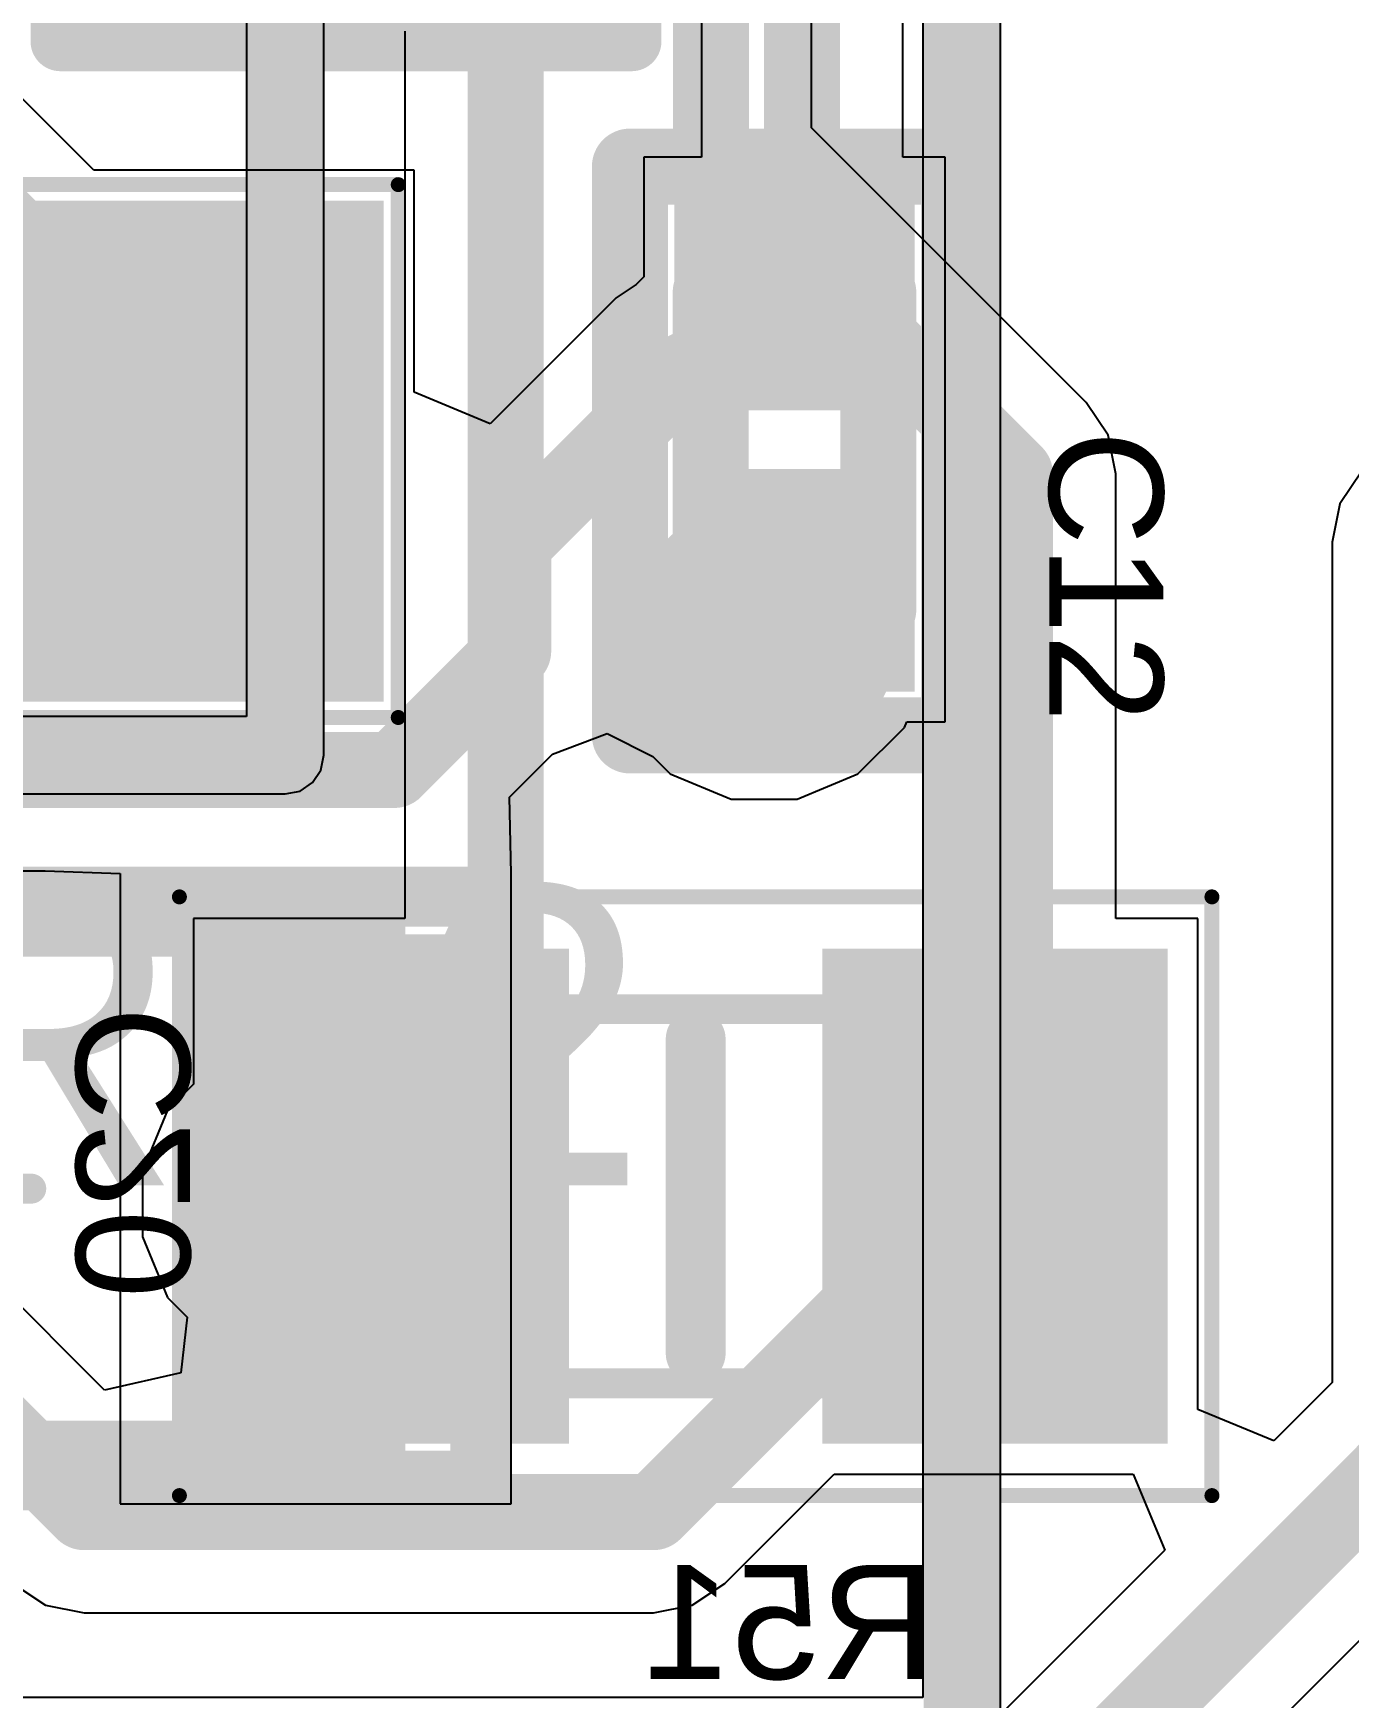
# Model space of a CAD drawing. Header units: inches. Extents: x 2.95 to 6.74, y 1.23 to 4.83.
# Drawn here: x 5.3999 to 5.5729, y 3.699 to 3.9179 of the extents above; entities that cross this region are included whole.
import ezdxf

# ---------------------------------------------------------------- set-up
doc = ezdxf.new("R2010")
doc.units = ezdxf.units.IN
doc.header["$MEASUREMENT"] = 0
for name, color, linetype in [('Bottom 3D Body', 56, 'Continuous'), ('Bottom Layer', 5, 'Continuous'), ('Bottom Overlay', 54, 'Continuous'), ('Bottom Paste', 16, 'Continuous'), ('Bottom Solder', 6, 'Continuous'), ('GND', 76, 'Continuous'), ('Mechanical 10', 56, 'Continuous'), ('Mechanical 12', 56, 'Continuous'), ('Mechanical 15', 56, 'Continuous'), ('PWR', 16, 'Continuous'), ('Top 3D Body', 56, 'Continuous'), ('Top Assembly', 56, 'Continuous'), ('Top Component Center', 56, 'Continuous'), ('Top Courtyard', 56, 'Continuous'), ('Top Layer', 1, 'Continuous'), ('Top Overlay', 2, 'Continuous'), ('Top Paste', 8, 'Continuous'), ('Top Solder', 216, 'Continuous'), ('Via Holes', 16, 'Continuous')]:
    doc.layers.add(name, color=color, linetype=linetype)
doc.styles.add('Arial', font='', dxfattribs={"height": 0.2})
doc.styles.get('Arial').set_extended_font_data('Arial')

# ---------------------------------------------------------------- blocks, each defined once
blk = doc.blocks.new('RESC2012X50N_B_53')
at = {"layer": 'Bottom Layer'}
for points in [[(-0.02066929999999999, 0.02854329999999999), (-0.02066930000000001, -0.02854330000000001), (-0.0580709, -0.02854329999999999), (-0.0580709, 0.02854330000000001)], [(0.0580709, 0.02854329999999999), (0.0580709, -0.02854330000000001), (0.02066929999999999, -0.02854329999999999), (0.02066930000000001, 0.02854330000000001)]]:
    blk.add_hatch(color=5, dxfattribs=at).paths.add_polyline_path(points)
at = {"layer": 'Bottom Paste'}
for points in [[(-0.02066929999999999, 0.02854329999999999), (-0.02066930000000001, -0.02854330000000001), (-0.0580709, -0.02854329999999999), (-0.0580709, 0.02854330000000001)], [(0.0580709, 0.02854329999999999), (0.0580709, -0.02854330000000001), (0.02066929999999999, -0.02854329999999999), (0.02066930000000001, 0.02854330000000001)]]:
    blk.add_hatch(color=16, dxfattribs=at).paths.add_polyline_path(points)
at = {"layer": 'Bottom Solder'}
for points in [[(-0.01666929999999999, 0.0325433), (-0.0166693, -0.0325433), (-0.0620709, -0.0325433), (-0.0620709, 0.0325433)], [(0.0620709, 0.0325433), (0.0620709, -0.0325433), (0.01666929999999999, -0.0325433), (0.0166693, 0.0325433)]]:
    blk.add_hatch(color=6, dxfattribs=at).paths.add_polyline_path(points)
at = {"layer": 'Bottom 3D Body'}
for points in [[(-0.0403543, -0.0246063, 0.003937, 0.003937, 0), (-0.0403543, 0.0246063, 0.003937, 0.003937, 0)], [(-0.0403543, 0.0246063, 0.003937, 0.003937, 0), (0.0403543, 0.0246063, 0.003937, 0.003937, 0)], [(0.0403543, -0.0246063, 0.003937, 0.003937, 0), (0.0403543, 0.0246063, 0.003937, 0.003937, 0)], [(-0.0403543, -0.0246063, 0.003937, 0.003937, 0), (0.0403543, -0.0246063, 0.003937, 0.003937, 0)]]:
    blk.add_lwpolyline(points, format="xyseb", dxfattribs=at)
for points in [[(-0.0413385, 0.0246063, 0.0019685, 0.0019685, 1), (-0.0393701, 0.0246063, 0.0019685, 0.0019685, 1)], [(-0.0413385, 0.0246063, 0.0019685, 0.0019685, 1), (-0.0393701, 0.0246063, 0.0019685, 0.0019685, 1)], [(0.0393701, 0.0246063, 0.0019685, 0.0019685, 1), (0.0413385, 0.0246063, 0.0019685, 0.0019685, 1)], [(0.0393701, 0.0246063, 0.0019685, 0.0019685, 1), (0.0413385, 0.0246063, 0.0019685, 0.0019685, 1)], [(-0.0413385, -0.0246063, 0.0019685, 0.0019685, 1), (-0.0393701, -0.0246063, 0.0019685, 0.0019685, 1)], [(-0.0413385, -0.0246063, 0.0019685, 0.0019685, 1), (-0.0393701, -0.0246063, 0.0019685, 0.0019685, 1)], [(0.0393701, -0.0246063, 0.0019685, 0.0019685, 1), (0.0413385, -0.0246063, 0.0019685, 0.0019685, 1)], [(0.0393701, -0.0246063, 0.0019685, 0.0019685, 1), (0.0413385, -0.0246063, 0.0019685, 0.0019685, 1)]]:
    blk.add_lwpolyline(points, format="xyseb", close=True, dxfattribs=at)
at = {"layer": 'Bottom Overlay'}
blk.add_lwpolyline([(0, -0.0206693, 0.007874, 0.007874, 0), (0, 0.0206693, 0.007874, 0.007874, 0)], format="xyseb", dxfattribs=at)
for points in [[(-0.0019685, 0.0206693, 0.003937, 0.003937, 1), (0.0019685, 0.0206693, 0.003937, 0.003937, 1)], [(-0.0019685, -0.0206693, 0.003937, 0.003937, 1), (0.0019685, -0.0206693, 0.003937, 0.003937, 1)]]:
    blk.add_lwpolyline(points, format="xyseb", close=True, dxfattribs=at)
at = {"layer": 'Mechanical 15'}
for points in [[(-0.0679134, -0.0393701, 0.0019685, 0.0019685, 0), (-0.0679134, 0.0393701, 0.0019685, 0.0019685, 0)], [(-0.0679134, 0.0393701, 0.0019685, 0.0019685, 0), (0.0679134, 0.0393701, 0.0019685, 0.0019685, 0)], [(0.0679134, -0.0393701, 0.0019685, 0.0019685, 0), (0.0679134, 0.0393701, 0.0019685, 0.0019685, 0)], [(-0.0679134, -0.0393701, 0.0019685, 0.0019685, 0), (0.0679134, -0.0393701, 0.0019685, 0.0019685, 0)]]:
    blk.add_lwpolyline(points, format="xyseb", dxfattribs=at)
for points in [[(-0.0684055, 0.0393701, 0.0009842, 0.0009842, 1), (-0.0674213, 0.0393701, 0.0009842, 0.0009842, 1)], [(-0.0684055, 0.0393701, 0.0009842, 0.0009842, 1), (-0.0674213, 0.0393701, 0.0009842, 0.0009842, 1)], [(0.0674213, 0.0393701, 0.0009842, 0.0009842, 1), (0.0684055, 0.0393701, 0.0009842, 0.0009842, 1)], [(0.0674213, 0.0393701, 0.0009842, 0.0009842, 1), (0.0684055, 0.0393701, 0.0009842, 0.0009842, 1)], [(-0.0684055, -0.0393701, 0.0009842, 0.0009842, 1), (-0.0674213, -0.0393701, 0.0009842, 0.0009842, 1)], [(-0.0684055, -0.0393701, 0.0009842, 0.0009842, 1), (-0.0674213, -0.0393701, 0.0009842, 0.0009842, 1)], [(0.0674213, -0.0393701, 0.0009842, 0.0009842, 1), (0.0684055, -0.0393701, 0.0009842, 0.0009842, 1)], [(0.0674213, -0.0393701, 0.0009842, 0.0009842, 1), (0.0684055, -0.0393701, 0.0009842, 0.0009842, 1)]]:
    blk.add_lwpolyline(points, format="xyseb", close=True, dxfattribs=at)
blk = doc.blocks.new('FP_TNPW1206__3_MFG_67')
at = {"layer": 'Top Layer'}
for points in [[(-0.07480315, 0.03346455), (-0.03937005, 0.03346455), (-0.03937005, -0.03346455), (-0.07480315, -0.03346455)], [(0.03937005, 0.03346455), (0.07480315, 0.03346455), (0.07480315, -0.03346455), (0.03937005, -0.03346455)]]:
    blk.add_hatch(color=1, dxfattribs=at).paths.add_polyline_path(points)
at = {"layer": 'Top Paste'}
for points in [[(-0.07480315, 0.03346455), (-0.03937005, 0.03346455), (-0.03937005, -0.03346455), (-0.07480315, -0.03346455)], [(0.03937005, 0.03346455), (0.07480315, 0.03346455), (0.07480315, -0.03346455), (0.03937005, -0.03346455)]]:
    blk.add_hatch(color=8, dxfattribs=at).paths.add_polyline_path(points)
at = {"layer": 'Top Solder'}
for points in [[(-0.07480315, 0.03346455), (-0.03937005, 0.03346455), (-0.03937005, -0.03346455), (-0.07480315, -0.03346455)], [(0.03937005, 0.03346455), (0.07480315, 0.03346455), (0.07480315, -0.03346455), (0.03937005, -0.03346455)]]:
    blk.add_hatch(color=216, dxfattribs=at).paths.add_polyline_path(points)
at = {"layer": 'Top 3D Body'}
for points in [[(-0.0649606, -0.0344488, 0.007874, 0.007874, 0), (-0.0649606, 0.0344488, 0.007874, 0.007874, 0)], [(-0.0649606, 0.0344488, 0.007874, 0.007874, 0), (0.0649606, 0.0344488, 0.007874, 0.007874, 0)], [(0.0649606, -0.0344488, 0.007874, 0.007874, 0), (0.0649606, 0.0344488, 0.007874, 0.007874, 0)], [(-0.0649606, -0.0344488, 0.007874, 0.007874, 0), (0.0649606, -0.0344488, 0.007874, 0.007874, 0)]]:
    blk.add_lwpolyline(points, format="xyseb", dxfattribs=at)
for points in [[(-0.0669291, 0.0344488, 0.003937, 0.003937, 1), (-0.0629921, 0.0344488, 0.003937, 0.003937, 1)], [(-0.0669291, 0.0344488, 0.003937, 0.003937, 1), (-0.0629921, 0.0344488, 0.003937, 0.003937, 1)], [(0.0629921, 0.0344488, 0.003937, 0.003937, 1), (0.0669291, 0.0344488, 0.003937, 0.003937, 1)], [(0.0629921, 0.0344488, 0.003937, 0.003937, 1), (0.0669291, 0.0344488, 0.003937, 0.003937, 1)], [(-0.0669291, -0.0344488, 0.003937, 0.003937, 1), (-0.0629921, -0.0344488, 0.003937, 0.003937, 1)], [(-0.0669291, -0.0344488, 0.003937, 0.003937, 1), (-0.0629921, -0.0344488, 0.003937, 0.003937, 1)], [(0.0629921, -0.0344488, 0.003937, 0.003937, 1), (0.0669291, -0.0344488, 0.003937, 0.003937, 1)], [(0.0629921, -0.0344488, 0.003937, 0.003937, 1), (0.0669291, -0.0344488, 0.003937, 0.003937, 1)]]:
    blk.add_lwpolyline(points, format="xyseb", close=True, dxfattribs=at)
at = {"layer": 'Top Assembly'}
for points in [[(-0.0787402, -0.0383858, 0.007874, 0.007874, 0), (-0.0787402, 0.0383858, 0.007874, 0.007874, 0)], [(-0.0787402, 0.0383858, 0.007874, 0.007874, 0), (0.0787402, 0.0383858, 0.007874, 0.007874, 0)], [(0.0787402, -0.0383858, 0.007874, 0.007874, 0), (0.0787402, 0.0383858, 0.007874, 0.007874, 0)], [(-0.0787402, -0.0383858, 0.007874, 0.007874, 0), (0.0787402, -0.0383858, 0.007874, 0.007874, 0)]]:
    blk.add_lwpolyline(points, format="xyseb", dxfattribs=at)
for points in [[(-0.0807087, 0.0383858, 0.003937, 0.003937, 1), (-0.0767717, 0.0383858, 0.003937, 0.003937, 1)], [(-0.0807087, 0.0383858, 0.003937, 0.003937, 1), (-0.0767717, 0.0383858, 0.003937, 0.003937, 1)], [(0.0767717, 0.0383858, 0.003937, 0.003937, 1), (0.0807087, 0.0383858, 0.003937, 0.003937, 1)], [(0.0767717, 0.0383858, 0.003937, 0.003937, 1), (0.0807087, 0.0383858, 0.003937, 0.003937, 1)], [(-0.0807087, -0.0383858, 0.003937, 0.003937, 1), (-0.0767717, -0.0383858, 0.003937, 0.003937, 1)], [(-0.0807087, -0.0383858, 0.003937, 0.003937, 1), (-0.0767717, -0.0383858, 0.003937, 0.003937, 1)], [(0.0767717, -0.0383858, 0.003937, 0.003937, 1), (0.0807087, -0.0383858, 0.003937, 0.003937, 1)], [(0.0767717, -0.0383858, 0.003937, 0.003937, 1), (0.0807087, -0.0383858, 0.003937, 0.003937, 1)]]:
    blk.add_lwpolyline(points, format="xyseb", close=True, dxfattribs=at)
at = {"layer": 'Top Component Center'}
for points in [[(0, -0.019685, 0.003937, 0.003937, 0), (0, 0.019685, 0.003937, 0.003937, 0)], [(-0.019685, 0, 0.003937, 0.003937, 0), (0.019685, 0, 0.003937, 0.003937, 0)]]:
    blk.add_lwpolyline(points, format="xyseb", dxfattribs=at)
for points in [[(-0.0009842, 0.019685, 0.0019685, 0.0019685, 1), (0.0009842, 0.019685, 0.0019685, 0.0019685, 1)], [(-0.0206692, 0, 0.0019685, 0.0019685, 1), (-0.0187008, 0, 0.0019685, 0.0019685, 1)], [(0.0187008, 0, 0.0019685, 0.0019685, 1), (0.0206692, 0, 0.0019685, 0.0019685, 1)], [(-0.0009842, -0.019685, 0.0019685, 0.0019685, 1), (0.0009842, -0.019685, 0.0019685, 0.0019685, 1)]]:
    blk.add_lwpolyline(points, format="xyseb", close=True, dxfattribs=at)
at = {"layer": 'Top Courtyard'}
for points in [[(-0.0787402, -0.0383858, 0.007874, 0.007874, 0), (-0.0787402, 0.0383858, 0.007874, 0.007874, 0)], [(-0.0787402, 0.0383858, 0.007874, 0.007874, 0), (0.0787402, 0.0383858, 0.007874, 0.007874, 0)], [(0.0787402, -0.0383858, 0.007874, 0.007874, 0), (0.0787402, 0.0383858, 0.007874, 0.007874, 0)], [(-0.0787402, -0.0383858, 0.007874, 0.007874, 0), (0.0787402, -0.0383858, 0.007874, 0.007874, 0)]]:
    blk.add_lwpolyline(points, format="xyseb", dxfattribs=at)
for points in [[(-0.0807087, 0.0383858, 0.003937, 0.003937, 1), (-0.0767717, 0.0383858, 0.003937, 0.003937, 1)], [(-0.0807087, 0.0383858, 0.003937, 0.003937, 1), (-0.0767717, 0.0383858, 0.003937, 0.003937, 1)], [(0.0767717, 0.0383858, 0.003937, 0.003937, 1), (0.0807087, 0.0383858, 0.003937, 0.003937, 1)], [(0.0767717, 0.0383858, 0.003937, 0.003937, 1), (0.0807087, 0.0383858, 0.003937, 0.003937, 1)], [(-0.0807087, -0.0383858, 0.003937, 0.003937, 1), (-0.0767717, -0.0383858, 0.003937, 0.003937, 1)], [(-0.0807087, -0.0383858, 0.003937, 0.003937, 1), (-0.0767717, -0.0383858, 0.003937, 0.003937, 1)], [(0.0767717, -0.0383858, 0.003937, 0.003937, 1), (0.0807087, -0.0383858, 0.003937, 0.003937, 1)], [(0.0767717, -0.0383858, 0.003937, 0.003937, 1), (0.0807087, -0.0383858, 0.003937, 0.003937, 1)]]:
    blk.add_lwpolyline(points, format="xyseb", close=True, dxfattribs=at)
at = {"layer": 'Top Overlay'}
for points in [[(-0.0246063, 0.0344488, 0.007874, 0.007874, 0), (0.0246063, 0.0344488, 0.007874, 0.007874, 0)], [(-0.0246063, -0.0344488, 0.007874, 0.007874, 0), (0.0246063, -0.0344488, 0.007874, 0.007874, 0)]]:
    blk.add_lwpolyline(points, format="xyseb", dxfattribs=at)
for points in [[(-0.0265748, 0.0344488, 0.003937, 0.003937, 1), (-0.0226378, 0.0344488, 0.003937, 0.003937, 1)], [(0.0226378, 0.0344488, 0.003937, 0.003937, 1), (0.0265748, 0.0344488, 0.003937, 0.003937, 1)], [(-0.0265748, -0.0344488, 0.003937, 0.003937, 1), (-0.0226378, -0.0344488, 0.003937, 0.003937, 1)], [(0.0226378, -0.0344488, 0.003937, 0.003937, 1), (0.0265748, -0.0344488, 0.003937, 0.003937, 1)]]:
    blk.add_lwpolyline(points, format="xyseb", close=True, dxfattribs=at)
at = {"layer": 'Top Assembly', "style": 'Arial'}
blk.add_text('R32', height=0.0393701, rotation=360, dxfattribs=at).set_placement((-5e-07, 0.0004363))
blk = doc.blocks.new('FP_RP732A_IPC_B_69')
at = {"layer": 'Top Layer'}
for points in [[(-0.05626415, 0.02772085), (-0.01271865, 0.02772085), (-0.01271865, -0.02772085), (-0.05626415, -0.02772085)], [(0.01271865, 0.02772085), (0.05626415, 0.02772085), (0.05626415, -0.02772085), (0.01271865, -0.02772085)]]:
    blk.add_hatch(color=1, dxfattribs=at).paths.add_polyline_path(points)
at = {"layer": 'Top Paste'}
for points in [[(-0.05626415, 0.02772085), (-0.01271865, 0.02772085), (-0.01271865, -0.02772085), (-0.05626415, -0.02772085)], [(0.01271865, 0.02772085), (0.05626415, 0.02772085), (0.05626415, -0.02772085), (0.01271865, -0.02772085)]]:
    blk.add_hatch(color=8, dxfattribs=at).paths.add_polyline_path(points)
at = {"layer": 'Top Solder'}
for points in [[(-0.05626415, 0.02772085), (-0.01271865, 0.02772085), (-0.01271865, -0.02772085), (-0.05626415, -0.02772085)], [(0.01271865, 0.02772085), (0.05626415, 0.02772085), (0.05626415, -0.02772085), (0.01271865, -0.02772085)]]:
    blk.add_hatch(color=216, dxfattribs=at).paths.add_polyline_path(points)
at = {"layer": 'Top 3D Body'}
for points in [[(-0.0393701, 0.0246063, 0.007874, 0.007874, 0), (-0.0393701, -0.0246063, 0.007874, 0.007874, 0)], [(-0.0393701, 0.0246063, 0.007874, 0.007874, 0), (0.0393701, 0.0246063, 0.007874, 0.007874, 0)], [(0.0393701, 0.0246063, 0.007874, 0.007874, 0), (0.0393701, -0.0246063, 0.007874, 0.007874, 0)], [(-0.0393701, -0.0246063, 0.007874, 0.007874, 0), (0.0393701, -0.0246063, 0.007874, 0.007874, 0)]]:
    blk.add_lwpolyline(points, format="xyseb", dxfattribs=at)
for points in [[(-0.0413386, 0.0246063, 0.003937, 0.003937, 1), (-0.0374016, 0.0246063, 0.003937, 0.003937, 1)], [(-0.0413386, 0.0246063, 0.003937, 0.003937, 1), (-0.0374016, 0.0246063, 0.003937, 0.003937, 1)], [(0.0374016, 0.0246063, 0.003937, 0.003937, 1), (0.0413386, 0.0246063, 0.003937, 0.003937, 1)], [(0.0374016, 0.0246063, 0.003937, 0.003937, 1), (0.0413386, 0.0246063, 0.003937, 0.003937, 1)], [(-0.0413386, -0.0246063, 0.003937, 0.003937, 1), (-0.0374016, -0.0246063, 0.003937, 0.003937, 1)], [(-0.0413386, -0.0246063, 0.003937, 0.003937, 1), (-0.0374016, -0.0246063, 0.003937, 0.003937, 1)], [(0.0374016, -0.0246063, 0.003937, 0.003937, 1), (0.0413386, -0.0246063, 0.003937, 0.003937, 1)], [(0.0374016, -0.0246063, 0.003937, 0.003937, 1), (0.0413386, -0.0246063, 0.003937, 0.003937, 1)]]:
    blk.add_lwpolyline(points, format="xyseb", close=True, dxfattribs=at)
at = {"layer": 'Top Assembly'}
for points in [[(-0.0661067, 0.0375634, 0.007874, 0.007874, 0), (-0.0661067, -0.0375634, 0.007874, 0.007874, 0)], [(-0.0661067, 0.0375634, 0.007874, 0.007874, 0), (0.0661067, 0.0375634, 0.007874, 0.007874, 0)], [(0.0661067, 0.0375634, 0.007874, 0.007874, 0), (0.0661067, -0.0375634, 0.007874, 0.007874, 0)], [(-0.0661067, -0.0375634, 0.007874, 0.007874, 0), (0.0661067, -0.0375634, 0.007874, 0.007874, 0)]]:
    blk.add_lwpolyline(points, format="xyseb", dxfattribs=at)
for points in [[(-0.0680752, 0.0375634, 0.003937, 0.003937, 1), (-0.0641382, 0.0375634, 0.003937, 0.003937, 1)], [(-0.0680752, 0.0375634, 0.003937, 0.003937, 1), (-0.0641382, 0.0375634, 0.003937, 0.003937, 1)], [(0.0641382, 0.0375634, 0.003937, 0.003937, 1), (0.0680752, 0.0375634, 0.003937, 0.003937, 1)], [(0.0641382, 0.0375634, 0.003937, 0.003937, 1), (0.0680752, 0.0375634, 0.003937, 0.003937, 1)], [(-0.0680752, -0.0375634, 0.003937, 0.003937, 1), (-0.0641382, -0.0375634, 0.003937, 0.003937, 1)], [(-0.0680752, -0.0375634, 0.003937, 0.003937, 1), (-0.0641382, -0.0375634, 0.003937, 0.003937, 1)], [(0.0641382, -0.0375634, 0.003937, 0.003937, 1), (0.0680752, -0.0375634, 0.003937, 0.003937, 1)], [(0.0641382, -0.0375634, 0.003937, 0.003937, 1), (0.0680752, -0.0375634, 0.003937, 0.003937, 1)]]:
    blk.add_lwpolyline(points, format="xyseb", close=True, dxfattribs=at)
at = {"layer": 'Top Component Center'}
for points in [[(0, 0.019685, 0.003937, 0.003937, 0), (0, -0.019685, 0.003937, 0.003937, 0)], [(-0.019685, 0, 0.003937, 0.003937, 0), (0.019685, 0, 0.003937, 0.003937, 0)]]:
    blk.add_lwpolyline(points, format="xyseb", dxfattribs=at)
for points in [[(-0.0009842, 0.019685, 0.0019685, 0.0019685, 1), (0.0009842, 0.019685, 0.0019685, 0.0019685, 1)], [(-0.0206692, 0, 0.0019685, 0.0019685, 1), (-0.0187008, 0, 0.0019685, 0.0019685, 1)], [(0.0187008, 0, 0.0019685, 0.0019685, 1), (0.0206692, 0, 0.0019685, 0.0019685, 1)], [(-0.0009842, -0.019685, 0.0019685, 0.0019685, 1), (0.0009842, -0.019685, 0.0019685, 0.0019685, 1)]]:
    blk.add_lwpolyline(points, format="xyseb", close=True, dxfattribs=at)
at = {"layer": 'Top Courtyard'}
for points in [[(-0.0661067, 0.0375634, 0.007874, 0.007874, 0), (-0.0661067, -0.0375634, 0.007874, 0.007874, 0)], [(-0.0661067, 0.0375634, 0.007874, 0.007874, 0), (0.0661067, 0.0375634, 0.007874, 0.007874, 0)], [(0.0661067, 0.0375634, 0.007874, 0.007874, 0), (0.0661067, -0.0375634, 0.007874, 0.007874, 0)], [(-0.0661067, -0.0375634, 0.007874, 0.007874, 0), (0.0661067, -0.0375634, 0.007874, 0.007874, 0)]]:
    blk.add_lwpolyline(points, format="xyseb", dxfattribs=at)
for points in [[(-0.0680752, 0.0375634, 0.003937, 0.003937, 1), (-0.0641382, 0.0375634, 0.003937, 0.003937, 1)], [(-0.0680752, 0.0375634, 0.003937, 0.003937, 1), (-0.0641382, 0.0375634, 0.003937, 0.003937, 1)], [(0.0641382, 0.0375634, 0.003937, 0.003937, 1), (0.0680752, 0.0375634, 0.003937, 0.003937, 1)], [(0.0641382, 0.0375634, 0.003937, 0.003937, 1), (0.0680752, 0.0375634, 0.003937, 0.003937, 1)], [(-0.0680752, -0.0375634, 0.003937, 0.003937, 1), (-0.0641382, -0.0375634, 0.003937, 0.003937, 1)], [(-0.0680752, -0.0375634, 0.003937, 0.003937, 1), (-0.0641382, -0.0375634, 0.003937, 0.003937, 1)], [(0.0641382, -0.0375634, 0.003937, 0.003937, 1), (0.0680752, -0.0375634, 0.003937, 0.003937, 1)], [(0.0641382, -0.0375634, 0.003937, 0.003937, 1), (0.0680752, -0.0375634, 0.003937, 0.003937, 1)]]:
    blk.add_lwpolyline(points, format="xyseb", close=True, dxfattribs=at)
at = {"layer": 'Top Overlay'}
for points in [[(-0.0562642, 0.0434689, 0.007874, 0.007874, 0), (0.0562642, 0.0434689, 0.007874, 0.007874, 0)], [(-0.0562642, -0.0434689, 0.007874, 0.007874, 0), (0.0562642, -0.0434689, 0.007874, 0.007874, 0)]]:
    blk.add_lwpolyline(points, format="xyseb", dxfattribs=at)
for points in [[(-0.0582327, 0.0434689, 0.003937, 0.003937, 1), (-0.0542957, 0.0434689, 0.003937, 0.003937, 1)], [(0.0542957, 0.0434689, 0.003937, 0.003937, 1), (0.0582327, 0.0434689, 0.003937, 0.003937, 1)], [(-0.0582327, -0.0434689, 0.003937, 0.003937, 1), (-0.0542957, -0.0434689, 0.003937, 0.003937, 1)], [(0.0542957, -0.0434689, 0.003937, 0.003937, 1), (0.0582327, -0.0434689, 0.003937, 0.003937, 1)]]:
    blk.add_lwpolyline(points, format="xyseb", close=True, dxfattribs=at)
at = {"layer": 'Top Assembly', "style": 'Arial'}
blk.add_text('R30', height=0.0393701, dxfattribs=at).set_placement((-5e-07, 0.0004365))
blk = doc.blocks.new('CAPC1005X55N_165')
at = {"layer": 'Top Layer'}
for points in [[(-0.0306299, 0.011811), (-0.0093701, 0.011811), (-0.0093701, -0.011811), (-0.0306299, -0.011811)], [(0.006378, 0.011811), (0.0276378, 0.011811), (0.0276378, -0.011811), (0.006378, -0.011811)]]:
    blk.add_hatch(color=1, dxfattribs=at).paths.add_polyline_path(points)
at = {"layer": 'Top Paste'}
for points in [[(-0.0306299, 0.011811), (-0.0093701, 0.011811), (-0.0093701, -0.011811), (-0.0306299, -0.011811)], [(0.006378, 0.011811), (0.0276378, 0.011811), (0.0276378, -0.011811), (0.006378, -0.011811)]]:
    blk.add_hatch(color=8, dxfattribs=at).paths.add_polyline_path(points)
at = {"layer": 'Top Solder'}
for points in [[(-0.0346456, 0.0158267), (-0.0053544, 0.0158267), (-0.0053544, -0.0158267), (-0.0346456, -0.0158267)], [(0.0023623, 0.0158267), (0.0316535, 0.0158267), (0.0316535, -0.0158267), (0.0023623, -0.0158267)]]:
    blk.add_hatch(color=216, dxfattribs=at).paths.add_polyline_path(points)
at = {"layer": 'Mechanical 10'}
for points in [[(-0.0208661, -0.0110236, 0.01, 0.01, 0), (-0.0208661, 0.0110236, 0.01, 0.01, 0)], [(0.0208661, 0.0110236, 0.01, 0.01, 0), (-0.0208661, 0.0110236, 0.01, 0.01, 0)], [(0.0208661, -0.0110236, 0.01, 0.01, 0), (0.0208661, 0.0110236, 0.01, 0.01, 0)], [(0.0208661, -0.0110236, 0.01, 0.01, 0), (-0.0208661, -0.0110236, 0.01, 0.01, 0)]]:
    blk.add_lwpolyline(points, format="xyseb", dxfattribs=at)
for points in [[(-0.0233661, 0.0110236, 0.005, 0.005, 1), (-0.0183661, 0.0110236, 0.005, 0.005, 1)], [(-0.0233661, 0.0110236, 0.005, 0.005, 1), (-0.0183661, 0.0110236, 0.005, 0.005, 1)], [(0.0183661, 0.0110236, 0.005, 0.005, 1), (0.0233661, 0.0110236, 0.005, 0.005, 1)], [(0.0183661, 0.0110236, 0.005, 0.005, 1), (0.0233661, 0.0110236, 0.005, 0.005, 1)], [(-0.0233661, -0.0110236, 0.005, 0.005, 1), (-0.0183661, -0.0110236, 0.005, 0.005, 1)], [(-0.0233661, -0.0110236, 0.005, 0.005, 1), (-0.0183661, -0.0110236, 0.005, 0.005, 1)], [(0.0183661, -0.0110236, 0.005, 0.005, 1), (0.0233661, -0.0110236, 0.005, 0.005, 1)], [(0.0183661, -0.0110236, 0.005, 0.005, 1), (0.0233661, -0.0110236, 0.005, 0.005, 1)]]:
    blk.add_lwpolyline(points, format="xyseb", close=True, dxfattribs=at)
at = {"layer": 'Mechanical 12'}
for points in [[(-0.0374016, -0.0216535, 0.01, 0.01, 0), (-0.0374016, 0.0216535, 0.01, 0.01, 0)], [(0.0374016, 0.0216535, 0.01, 0.01, 0), (-0.0374016, 0.0216535, 0.01, 0.01, 0)], [(0.0374016, -0.0216535, 0.01, 0.01, 0), (0.0374016, 0.0216535, 0.01, 0.01, 0)], [(0.0374016, -0.0216535, 0.01, 0.01, 0), (-0.0374016, -0.0216535, 0.01, 0.01, 0)]]:
    blk.add_lwpolyline(points, format="xyseb", dxfattribs=at)
for points in [[(-0.0399016, 0.0216535, 0.005, 0.005, 1), (-0.0349016, 0.0216535, 0.005, 0.005, 1)], [(-0.0399016, 0.0216535, 0.005, 0.005, 1), (-0.0349016, 0.0216535, 0.005, 0.005, 1)], [(0.0349016, 0.0216535, 0.005, 0.005, 1), (0.0399016, 0.0216535, 0.005, 0.005, 1)], [(0.0349016, 0.0216535, 0.005, 0.005, 1), (0.0399016, 0.0216535, 0.005, 0.005, 1)], [(-0.0399016, -0.0216535, 0.005, 0.005, 1), (-0.0349016, -0.0216535, 0.005, 0.005, 1)], [(-0.0399016, -0.0216535, 0.005, 0.005, 1), (-0.0349016, -0.0216535, 0.005, 0.005, 1)], [(0.0349016, -0.0216535, 0.005, 0.005, 1), (0.0399016, -0.0216535, 0.005, 0.005, 1)], [(0.0349016, -0.0216535, 0.005, 0.005, 1), (0.0399016, -0.0216535, 0.005, 0.005, 1)]]:
    blk.add_lwpolyline(points, format="xyseb", close=True, dxfattribs=at)
blk = doc.blocks.new('CAPC2012X94N_169')
at = {"layer": 'Top Layer'}
for points in [[(-0.05196855, -0.028937), (-0.05196855, 0.028937), (-0.01181105, 0.028937), (-0.01181105, -0.028937)], [(0.01181105, -0.028937), (0.01181105, 0.028937), (0.05196855, 0.028937), (0.05196855, -0.028937)]]:
    blk.add_hatch(color=1, dxfattribs=at).paths.add_polyline_path(points)
at = {"layer": 'Top Paste'}
for points in [[(-0.05196855, -0.028937), (-0.05196855, 0.028937), (-0.01181105, 0.028937), (-0.01181105, -0.028937)], [(0.01181105, -0.028937), (0.01181105, 0.028937), (0.05196855, 0.028937), (0.05196855, -0.028937)]]:
    blk.add_hatch(color=8, dxfattribs=at).paths.add_polyline_path(points)
at = {"layer": 'Top Solder'}
for points in [[(-0.05596855, -0.032937), (-0.05596855, 0.032937), (-0.007811049999999997, 0.032937), (-0.007811050000000003, -0.032937)], [(0.007811049999999997, -0.032937), (0.007811050000000003, 0.032937), (0.05596855, 0.032937), (0.05596855, -0.032937)]]:
    blk.add_hatch(color=216, dxfattribs=at).paths.add_polyline_path(points)
at = {"layer": 'Mechanical 15'}
for points in [[(0.057874, 0.0350394, 0.0019685, 0.0019685, 0), (-0.057874, 0.0350394, 0.0019685, 0.0019685, 0)], [(-0.057874, 0.0350394, 0.0019685, 0.0019685, 0), (-0.057874, -0.0350394, 0.0019685, 0.0019685, 0)], [(0.057874, 0.0350394, 0.0019685, 0.0019685, 0), (0.057874, -0.0350394, 0.0019685, 0.0019685, 0)], [(0.057874, -0.0350394, 0.0019685, 0.0019685, 0), (-0.057874, -0.0350394, 0.0019685, 0.0019685, 0)]]:
    blk.add_lwpolyline(points, format="xyseb", dxfattribs=at)
for points in [[(-0.0583661, 0.0350394, 0.0009842, 0.0009842, 1), (-0.0573819, 0.0350394, 0.0009842, 0.0009842, 1)], [(-0.0583661, 0.0350394, 0.0009842, 0.0009842, 1), (-0.0573819, 0.0350394, 0.0009842, 0.0009842, 1)], [(0.0573819, 0.0350394, 0.0009842, 0.0009842, 1), (0.0583661, 0.0350394, 0.0009842, 0.0009842, 1)], [(0.0573819, 0.0350394, 0.0009842, 0.0009842, 1), (0.0583661, 0.0350394, 0.0009842, 0.0009842, 1)], [(-0.0583661, -0.0350394, 0.0009842, 0.0009842, 1), (-0.0573819, -0.0350394, 0.0009842, 0.0009842, 1)], [(-0.0583661, -0.0350394, 0.0009842, 0.0009842, 1), (-0.0573819, -0.0350394, 0.0009842, 0.0009842, 1)], [(0.0573819, -0.0350394, 0.0009842, 0.0009842, 1), (0.0583661, -0.0350394, 0.0009842, 0.0009842, 1)], [(0.0573819, -0.0350394, 0.0009842, 0.0009842, 1), (0.0583661, -0.0350394, 0.0009842, 0.0009842, 1)]]:
    blk.add_lwpolyline(points, format="xyseb", close=True, dxfattribs=at)
at = {"layer": 'Top 3D Body'}
for points in [[(0.0395669, 0.0246063, 0.003937, 0.003937, 0), (-0.0395669, 0.0246063, 0.003937, 0.003937, 0)], [(-0.0395669, 0.0246063, 0.003937, 0.003937, 0), (-0.0395669, -0.0246063, 0.003937, 0.003937, 0)], [(0.0395669, 0.0246063, 0.003937, 0.003937, 0), (0.0395669, -0.0246063, 0.003937, 0.003937, 0)], [(0.0395669, -0.0246063, 0.003937, 0.003937, 0), (-0.0395669, -0.0246063, 0.003937, 0.003937, 0)]]:
    blk.add_lwpolyline(points, format="xyseb", dxfattribs=at)
for points in [[(-0.0405511, 0.0246063, 0.0019685, 0.0019685, 1), (-0.0385827, 0.0246063, 0.0019685, 0.0019685, 1)], [(-0.0405511, 0.0246063, 0.0019685, 0.0019685, 1), (-0.0385827, 0.0246063, 0.0019685, 0.0019685, 1)], [(0.0385827, 0.0246063, 0.0019685, 0.0019685, 1), (0.0405511, 0.0246063, 0.0019685, 0.0019685, 1)], [(0.0385827, 0.0246063, 0.0019685, 0.0019685, 1), (0.0405511, 0.0246063, 0.0019685, 0.0019685, 1)], [(-0.0405511, -0.0246063, 0.0019685, 0.0019685, 1), (-0.0385827, -0.0246063, 0.0019685, 0.0019685, 1)], [(-0.0405511, -0.0246063, 0.0019685, 0.0019685, 1), (-0.0385827, -0.0246063, 0.0019685, 0.0019685, 1)], [(0.0385827, -0.0246063, 0.0019685, 0.0019685, 1), (0.0405511, -0.0246063, 0.0019685, 0.0019685, 1)], [(0.0385827, -0.0246063, 0.0019685, 0.0019685, 1), (0.0405511, -0.0246063, 0.0019685, 0.0019685, 1)]]:
    blk.add_lwpolyline(points, format="xyseb", close=True, dxfattribs=at)

msp = doc.modelspace()

# ---------------------------------------------------------------- hatches: boundary and pattern name
at = {"layer": 'Bottom Layer'}
h = msp.add_hatch(color=5, dxfattribs=at)
edge = h.paths.add_edge_path()
edge.add_arc((5.496, 3.839), 0.0137795, 0, 360)
h = msp.add_hatch(color=5, dxfattribs=at)
edge = h.paths.add_edge_path()
edge.add_arc((5.436, 3.764), 0.0137795, 0, 360)
at = {"layer": 'Bottom Solder'}
h = msp.add_hatch(color=6, dxfattribs=at)
edge = h.paths.add_edge_path()
edge.add_arc((5.496, 3.839), 0.0177795, 0, 360)
h = msp.add_hatch(color=6, dxfattribs=at)
edge = h.paths.add_edge_path()
edge.add_arc((5.436, 3.764), 0.0177795, 0, 360)
at = {"layer": 'GND'}
h = msp.add_hatch(color=76, dxfattribs=at)
edge = h.paths.add_edge_path()
edge.add_arc((5.436, 3.764), 0.0159055, 0, 360)
at = {"layer": 'PWR'}
h = msp.add_hatch(color=16, dxfattribs=at)
edge = h.paths.add_edge_path()
edge.add_arc((5.496, 3.839), 0.0159055, 0, 360)
h = msp.add_hatch(color=16, dxfattribs=at)
edge = h.paths.add_edge_path()
edge.add_arc((5.436, 3.764), 0.0159055, 0, 360)
at = {"layer": 'Top Layer'}
h = msp.add_hatch(color=1, dxfattribs=at)
edge = h.paths.add_edge_path()
edge.add_arc((5.496, 3.839), 0.0137795, 0, 360)
h = msp.add_hatch(color=1, dxfattribs=at)
edge = h.paths.add_edge_path()
edge.add_arc((5.436, 3.764), 0.0137795, 0, 360)
at = {"layer": 'Top Solder'}
h = msp.add_hatch(color=216, dxfattribs=at)
edge = h.paths.add_edge_path()
edge.add_arc((5.496, 3.839), 0.0177795, 0, 360)
h = msp.add_hatch(color=216, dxfattribs=at)
edge = h.paths.add_edge_path()
edge.add_arc((5.436, 3.764), 0.0177795, 0, 360)
at = {"layer": 'Via Holes'}
h = msp.add_hatch(color=7, dxfattribs=at)
edge = h.paths.add_edge_path()
edge.add_arc((5.496, 3.839), 0.0059055, 0, 360)
h = msp.add_hatch(color=7, dxfattribs=at)
edge = h.paths.add_edge_path()
edge.add_arc((5.436, 3.764), 0.0059055, 0, 360)

# ---------------------------------------------------------------- linework, layer by layer
at = {"layer": 'Bottom Layer'}
for p, q in [((5.5022547, 3.9054903), (5.5022547, 4.0180315)), ((5.4487453, 3.9182205), (5.4487453, 3.8015433)), ((5.5383725, 3.8693725), (5.5022547, 3.9054903)), ((5.5412457, 3.8650724), (5.5383725, 3.8693725)), ((5.5422547, 3.86), (5.5412457, 3.8650724)), ((5.5422547, 3.8015433), (5.5422547, 3.86)), ((5.5746275, 3.8603725), (5.5717543, 3.8560724)), ((5.5717543, 3.8560724), (5.5707453, 3.851)), ((5.5707453, 3.851), (5.5707453, 3.7404903)), ((5.4487453, 3.8015433), (5.4209291, 3.8015433)), ((5.4209291, 3.8015433), (5.4209291, 3.77973)), ((5.5530709, 3.8015433), (5.5422547, 3.8015433)), ((5.5530709, 3.7369581), (5.5530709, 3.8015433)), ((5.4209291, 3.77973), (5.4175362, 3.7763371)), ((5.4175362, 3.7763371), (5.4142205, 3.7683322)), ((5.4142205, 3.7683322), (5.4142205, 3.7596678)), ((5.4142205, 3.7596678), (5.4175362, 3.7516629)), ((5.4092533, 3.7394917), (5.3938846, 3.7548604)), ((5.4175362, 3.7516629), (5.4201185, 3.7490806)), ((5.4201185, 3.7490806), (5.4192915, 3.7417695)), ((5.4192915, 3.7417695), (5.4092533, 3.7394917)), ((5.5707453, 3.7404903), (5.5630709, 3.7328159)), ((5.5630709, 3.7328159), (5.5530709, 3.7369581)), ((5.4908292, 3.7140842), (5.5052017, 3.7284567)), ((5.5052017, 3.7284567), (5.5445695, 3.7284567)), ((5.5445695, 3.7284567), (5.5487117, 3.7184567)), ((5.5193725, 3.6516275), (5.5933725, 3.7256275)), ((5.5487117, 3.7184567), (5.5045097, 3.6742547)), ((5.3971708, 3.7140842), (5.401471, 3.7112109)), ((5.4865291, 3.711211), (5.4908292, 3.7140842)), ((5.401471, 3.7112109), (5.4065433, 3.710202)), ((5.4814567, 3.710202), (5.4865291, 3.711211)), ((5.4065433, 3.710202), (5.4814567, 3.710202))]:
    msp.add_line(p, q, dxfattribs=at)
for points in [[(5.489, 3.9, 0.01, 0.01, 0), (5.489, 4.038, 0.01, 0.01, 0)], [(5.462, 3.7944012, 0.01, 0.01, 0), (5.462, 3.9253625, 0.01, 0.01, 0)], [(5.489, 3.9, 0.01, 0.01, 0), (5.529, 3.86, 0.01, 0.01, 0)], [(5.529, 3.766, 0.01, 0.01, 0), (5.529, 3.86, 0.01, 0.01, 0)], [(5.4613307, 3.7937319, 0.01, 0.01, 0), (5.462, 3.7944012, 0.01, 0.01, 0)], [(5.4613307, 3.7787008, 0.01, 0.01, 0), (5.4613307, 3.7937319, 0.01, 0.01, 0)], [(5.435, 3.762, 0.01, 0.01, 0), (5.452, 3.779, 0.01, 0.01, 0)], [(5.4476299, 3.765, 0.01, 0.01, 0), (5.4613307, 3.7787008, 0.01, 0.01, 0)], [(5.4814567, 3.7234567, 0.01, 0.01, 0), (5.523, 3.765, 0.01, 0.01, 0)], [(5.523, 3.765, 0.01, 0.01, 0), (5.5263701, 3.765, 0.01, 0.01, 0)], [(5.5263701, 3.765, 0.01, 0.01, 0), (5.528, 3.765, 0.01, 0.01, 0)], [(5.3806299, 3.7493701, 0.01, 0.01, 0), (5.4065433, 3.7234567, 0.01, 0.01, 0)], [(5.51, 3.661, 0.01, 0.01, 0), (5.584, 3.735, 0.01, 0.01, 0)], [(5.4065433, 3.7234567, 0.01, 0.01, 0), (5.4814567, 3.7234567, 0.01, 0.01, 0)]]:
    msp.add_lwpolyline(points, format="xyseb", dxfattribs=at)
for points in [[(5.4865, 3.9, 0.005, 0.005, 1), (5.4915, 3.9, 0.005, 0.005, 1)], [(5.4865, 3.9, 0.005, 0.005, 1), (5.4915, 3.9, 0.005, 0.005, 1)], [(5.5265, 3.86, 0.005, 0.005, 1), (5.5315, 3.86, 0.005, 0.005, 1)], [(5.5265, 3.86, 0.005, 0.005, 1), (5.5315, 3.86, 0.005, 0.005, 1)], [(5.4588307, 3.7937319, 0.005, 0.005, 1), (5.4638307, 3.7937319, 0.005, 0.005, 1)], [(5.4588307, 3.7937319, 0.005, 0.005, 1), (5.4638307, 3.7937319, 0.005, 0.005, 1)], [(5.4595, 3.7944012, 0.005, 0.005, 1), (5.4645, 3.7944012, 0.005, 0.005, 1)], [(5.4595, 3.7944012, 0.005, 0.005, 1), (5.4645, 3.7944012, 0.005, 0.005, 1)], [(5.4495, 3.779, 0.005, 0.005, 1), (5.4545, 3.779, 0.005, 0.005, 1)], [(5.4588307, 3.7787008, 0.005, 0.005, 1), (5.4638307, 3.7787008, 0.005, 0.005, 1)], [(5.4588307, 3.7787008, 0.005, 0.005, 1), (5.4638307, 3.7787008, 0.005, 0.005, 1)], [(5.4451299, 3.765, 0.005, 0.005, 1), (5.4501299, 3.765, 0.005, 0.005, 1)], [(5.5205, 3.765, 0.005, 0.005, 1), (5.5255, 3.765, 0.005, 0.005, 1)], [(5.5205, 3.765, 0.005, 0.005, 1), (5.5255, 3.765, 0.005, 0.005, 1)], [(5.5238701, 3.765, 0.005, 0.005, 1), (5.5288701, 3.765, 0.005, 0.005, 1)], [(5.5238701, 3.765, 0.005, 0.005, 1), (5.5288701, 3.765, 0.005, 0.005, 1)], [(5.5255, 3.765, 0.005, 0.005, 1), (5.5305, 3.765, 0.005, 0.005, 1)], [(5.5265, 3.766, 0.005, 0.005, 1), (5.5315, 3.766, 0.005, 0.005, 1)], [(5.4325, 3.762, 0.005, 0.005, 1), (5.4375, 3.762, 0.005, 0.005, 1)], [(5.4040433, 3.7234567, 0.005, 0.005, 1), (5.4090433, 3.7234567, 0.005, 0.005, 1)], [(5.4040433, 3.7234567, 0.005, 0.005, 1), (5.4090433, 3.7234567, 0.005, 0.005, 1)], [(5.4789567, 3.7234567, 0.005, 0.005, 1), (5.4839567, 3.7234567, 0.005, 0.005, 1)], [(5.4789567, 3.7234567, 0.005, 0.005, 1), (5.4839567, 3.7234567, 0.005, 0.005, 1)]]:
    msp.add_lwpolyline(points, format="xyseb", close=True, dxfattribs=at)
at = {"layer": 'GND'}
for p, q in [((5.516902, 4.401), (5.516902, 3.699098)), ((5.527098, 3.694), (5.527098, 4.401)), ((5.438098, 3.823), (5.438098, 4.113)), ((5.427902, 4.107902), (5.427902, 3.828098)), ((5.427902, 3.828098), (5.289, 3.828098)), ((5.4377099, 3.8210491), (5.438098, 3.823)), ((5.4366048, 3.8193952), (5.4377099, 3.8210491)), ((5.294098, 3.817902), (5.433, 3.817902)), ((5.433, 3.817902), (5.4349509, 3.8182901)), ((5.4349509, 3.8182901), (5.4366048, 3.8193952)), ((5.516902, 3.699098), (5.294098, 3.699098))]:
    msp.add_line(p, q, dxfattribs=at)
for points in [[(5.522, 3.694, 0.01, 0.01, 0), (5.522, 4.401, 0.01, 0.01, 0)], [(5.433, 3.823, 0.01, 0.01, 0), (5.433, 4.113, 0.01, 0.01, 0)], [(5.289, 3.823, 0.01, 0.01, 0), (5.433, 3.823, 0.01, 0.01, 0)]]:
    msp.add_lwpolyline(points, format="xyseb", dxfattribs=at)
msp.add_lwpolyline([(5.4305, 3.823, 0.005, 0.005, 1), (5.4355, 3.823, 0.005, 0.005, 1)], format="xyseb", close=True, dxfattribs=at)
msp.add_lwpolyline([(5.4305, 3.823, 0.005, 0.005, 1), (5.4355, 3.823, 0.005, 0.005, 1)], format="xyseb", close=True, dxfattribs=at)
at = {"layer": 'Top Layer'}
for p, q in [((5.4877453, 4.0879291), (5.4877453, 3.9016378)), ((5.5142547, 3.9016378), (5.5142547, 4.0879291)), ((5.407808, 3.899937), (5.3893725, 3.9183725)), ((5.4877453, 3.9016378), (5.480189, 3.9016378)), ((5.480189, 3.9016378), (5.480189, 3.885934)), ((5.519811, 3.9016378), (5.5142547, 3.9016378)), ((5.519811, 3.864378), (5.519811, 3.9016378)), ((5.4499685, 3.899937), (5.407808, 3.899937)), ((5.4499685, 3.8707277), (5.4499685, 3.899937)), ((5.480189, 3.885934), (5.479163, 3.884908)), ((5.479163, 3.884908), (5.4765351, 3.8831521)), ((5.4765351, 3.8831521), (5.4599685, 3.8665855)), ((5.4599685, 3.8665855), (5.4499685, 3.8707277)), ((5.519811, 3.8273701), (5.519811, 3.864378)), ((5.5083371, 3.8205362), (5.5144638, 3.8266629)), ((5.5144638, 3.8266629), (5.5147567, 3.8273701)), ((5.5147567, 3.8273701), (5.519811, 3.8273701)), ((5.4681726, 3.8231373), (5.4753545, 3.8258414)), ((5.4753545, 3.8258414), (5.4813803, 3.8228188)), ((5.4624998, 3.8174645), (5.4681726, 3.8231373)), ((5.4813803, 3.8228188), (5.4836629, 3.8205362)), ((5.4836629, 3.8205362), (5.4916678, 3.8172205)), ((5.5003322, 3.8172205), (5.5083371, 3.8205362)), ((5.4627166, 3.8074639), (5.4624998, 3.8174645)), ((5.4916678, 3.8172205), (5.5003322, 3.8172205)), ((5.3566408, 3.8078083), (5.4014259, 3.8078083)), ((5.4014259, 3.8078083), (5.4112834, 3.8074644)), ((5.4112834, 3.8074644), (5.4112835, 3.7978082)), ((5.4627165, 3.8040275), (5.4627166, 3.8074639)), ((5.4627165, 3.7245355), (5.4627165, 3.8040275)), ((5.4112835, 3.7978082), (5.4112835, 3.7245355)), ((5.4112835, 3.7245355), (5.4627165, 3.7245355))]:
    msp.add_line(p, q, dxfattribs=at)
for points in [[(5.501, 3.887, 0.01, 0.01, 0), (5.501, 4.106, 0.01, 0.01, 0)], [(5.38, 3.909, 0.01, 0.01, 0), (5.423, 3.866, 0.01, 0.01, 0)], [(5.5, 3.884189, 0.01, 0.01, 0), (5.5, 3.887, 0.01, 0.01, 0)], [(5.493189, 3.877378, 0.01, 0.01, 0), (5.5, 3.884189, 0.01, 0.01, 0)], [(5.4867796, 3.8737796, 0.01, 0.01, 0), (5.490378, 3.877378, 0.01, 0.01, 0)], [(5.490378, 3.877378, 0.01, 0.01, 0), (5.493189, 3.877378, 0.01, 0.01, 0)], [(5.463, 3.850872, 0.01, 0.01, 0), (5.4859076, 3.8737796, 0.01, 0.01, 0)], [(5.4859076, 3.8737796, 0.01, 0.01, 0), (5.4867796, 3.8737796, 0.01, 0.01, 0)], [(5.423, 3.858, 0.01, 0.01, 0), (5.423, 3.866, 0.01, 0.01, 0)], [(5.463, 3.8367097, 0.01, 0.01, 0), (5.463, 3.850872, 0.01, 0.01, 0)], [(5.496, 3.842, 0.01, 0.01, 0), (5.5, 3.846, 0.01, 0.01, 0)], [(5.496, 3.839, 0.01, 0.01, 0), (5.496, 3.842, 0.01, 0.01, 0)], [(5.4523139, 3.8260236, 0.01, 0.01, 0), (5.463, 3.8367097, 0.01, 0.01, 0)], [(5.4473528, 3.821063, 0.01, 0.01, 0), (5.4523134, 3.8260236, 0.01, 0.01, 0)], [(5.4523134, 3.8260236, 0.01, 0.01, 0), (5.4523139, 3.8260236, 0.01, 0.01, 0)], [(5.2739666, 3.821063, 0.01, 0.01, 0), (5.4473528, 3.821063, 0.01, 0.01, 0)]]:
    msp.add_lwpolyline(points, format="xyseb", dxfattribs=at)
for points in [[(5.4975, 3.887, 0.005, 0.005, 1), (5.5025, 3.887, 0.005, 0.005, 1)], [(5.4985, 3.887, 0.005, 0.005, 1), (5.5035, 3.887, 0.005, 0.005, 1)], [(5.4975, 3.884189, 0.005, 0.005, 1), (5.5025, 3.884189, 0.005, 0.005, 1)], [(5.4975, 3.884189, 0.005, 0.005, 1), (5.5025, 3.884189, 0.005, 0.005, 1)], [(5.487878, 3.877378, 0.005, 0.005, 1), (5.492878, 3.877378, 0.005, 0.005, 1)], [(5.487878, 3.877378, 0.005, 0.005, 1), (5.492878, 3.877378, 0.005, 0.005, 1)], [(5.490689, 3.877378, 0.005, 0.005, 1), (5.495689, 3.877378, 0.005, 0.005, 1)], [(5.490689, 3.877378, 0.005, 0.005, 1), (5.495689, 3.877378, 0.005, 0.005, 1)], [(5.4834076, 3.8737796, 0.005, 0.005, 1), (5.4884076, 3.8737796, 0.005, 0.005, 1)], [(5.4834076, 3.8737796, 0.005, 0.005, 1), (5.4884076, 3.8737796, 0.005, 0.005, 1)], [(5.4842796, 3.8737796, 0.005, 0.005, 1), (5.4892796, 3.8737796, 0.005, 0.005, 1)], [(5.4842796, 3.8737796, 0.005, 0.005, 1), (5.4892796, 3.8737796, 0.005, 0.005, 1)], [(5.4205, 3.866, 0.005, 0.005, 1), (5.4255, 3.866, 0.005, 0.005, 1)], [(5.4205, 3.866, 0.005, 0.005, 1), (5.4255, 3.866, 0.005, 0.005, 1)], [(5.4205, 3.858, 0.005, 0.005, 1), (5.4255, 3.858, 0.005, 0.005, 1)], [(5.4605, 3.850872, 0.005, 0.005, 1), (5.4655, 3.850872, 0.005, 0.005, 1)], [(5.4605, 3.850872, 0.005, 0.005, 1), (5.4655, 3.850872, 0.005, 0.005, 1)], [(5.4975, 3.846, 0.005, 0.005, 1), (5.5025, 3.846, 0.005, 0.005, 1)], [(5.4935, 3.842, 0.005, 0.005, 1), (5.4985, 3.842, 0.005, 0.005, 1)], [(5.4935, 3.842, 0.005, 0.005, 1), (5.4985, 3.842, 0.005, 0.005, 1)], [(5.4935, 3.839, 0.005, 0.005, 1), (5.4985, 3.839, 0.005, 0.005, 1)], [(5.4605, 3.8367097, 0.005, 0.005, 1), (5.4655, 3.8367097, 0.005, 0.005, 1)], [(5.4605, 3.8367097, 0.005, 0.005, 1), (5.4655, 3.8367097, 0.005, 0.005, 1)], [(5.4498134, 3.8260236, 0.005, 0.005, 1), (5.4548134, 3.8260236, 0.005, 0.005, 1)], [(5.4498134, 3.8260236, 0.005, 0.005, 1), (5.4548134, 3.8260236, 0.005, 0.005, 1)], [(5.4498139, 3.8260236, 0.005, 0.005, 1), (5.4548139, 3.8260236, 0.005, 0.005, 1)], [(5.4498139, 3.8260236, 0.005, 0.005, 1), (5.4548139, 3.8260236, 0.005, 0.005, 1)], [(5.4448528, 3.821063, 0.005, 0.005, 1), (5.4498528, 3.821063, 0.005, 0.005, 1)], [(5.4448528, 3.821063, 0.005, 0.005, 1), (5.4498528, 3.821063, 0.005, 0.005, 1)]]:
    msp.add_lwpolyline(points, format="xyseb", close=True, dxfattribs=at)

# ---------------------------------------------------------------- block references
for name, p, rotation in [('FP_RP732A_IPC_B_69', (5.441, 3.983), 90), ('CAPC1005X55N_165', (5.5, 3.8630079), 270), ('CAPC2012X94N_169', (5.39, 3.863), 180)]:
    msp.add_blockref(name, p, dxfattribs=dict(rotation=rotation))
for name, p in [('FP_TNPW1206__3_MFG_67', (5.3799134, 3.766)), ('RESC2012X50N_B_53', (5.487, 3.765))]:
    msp.add_blockref(name, p)

# ---------------------------------------------------------------- texts
at = {"layer": 'Bottom Overlay', "style": 'Arial', "text_generation_flag": 2}
msp.add_text('C20', height=0.015, rotation=90, dxfattribs=at).set_placement((5.4204976, 3.7899936))
msp.add_text('R51', height=0.015, dxfattribs=at).set_placement((5.5184944, 3.7015024))
at = {"layer": 'Top Overlay', "style": 'Arial'}
msp.add_text('C12', height=0.015, rotation=270, dxfattribs=at).set_placement((5.5335024, 3.865744))

doc.saveas('drawing.dxf')
